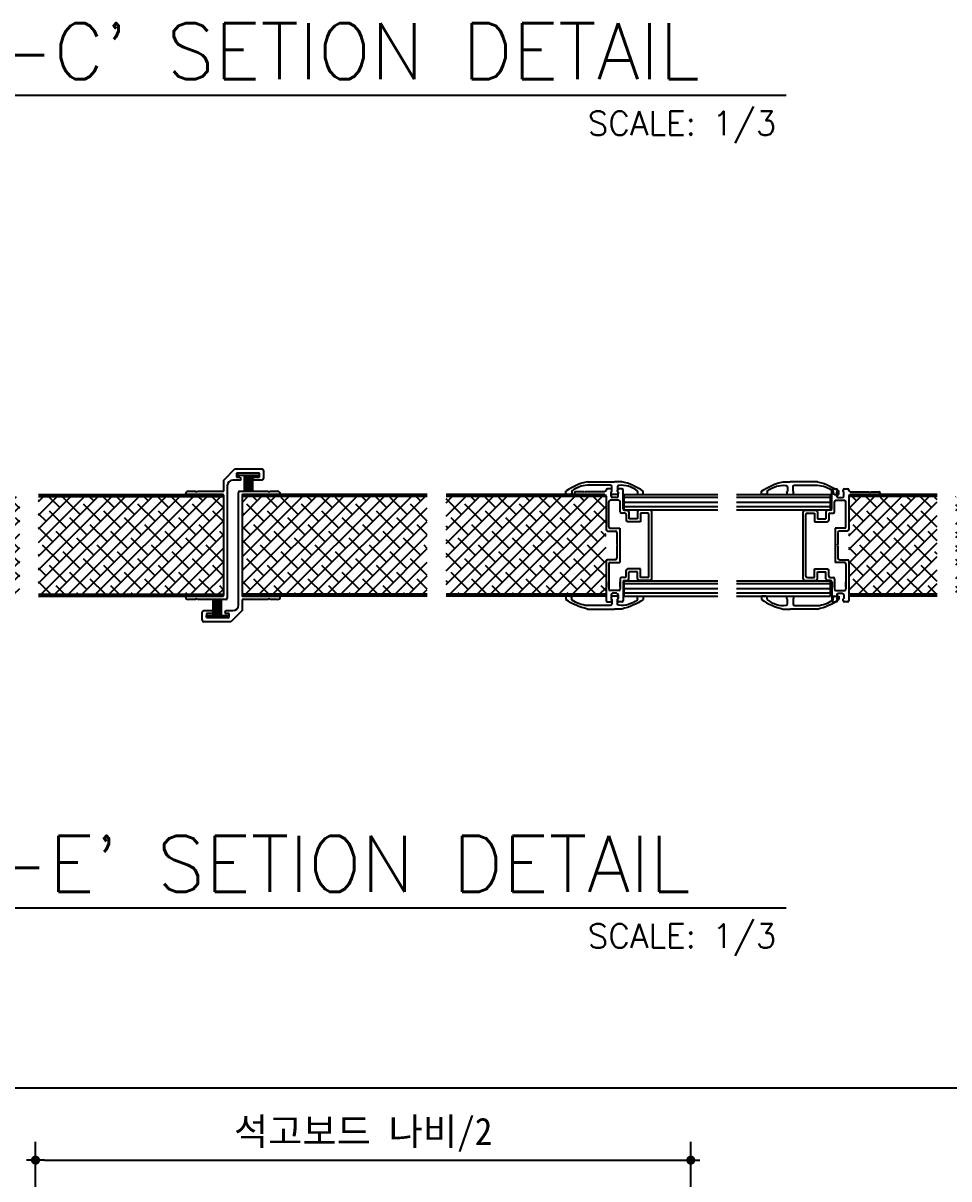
# Model space of a CAD drawing. Header units: millimetres. Extents: x 761574 to 813627, y -447408 to -384263.
# Drawn here: x 812849.3 to 813154.5, y -384984.8 to -384603.9 of the extents above; entities that cross this region are included whole.
import ezdxf
from ezdxf.enums import TextEntityAlignment as Align

# ---------------------------------------------------------------- set-up
doc = ezdxf.new("R2010")
doc.units = ezdxf.units.MM
doc.header["$LTSCALE"] = 500
doc.header["$PDMODE"] = 2
doc.linetypes.add('CENTER', pattern=[2, 1.25, -0.25, 0.25, -0.25])
doc.layers.get('Defpoints').update_dxf_attribs({"color": 8})
for name, color, linetype in [('5', 5, 'Continuous'), ('DIM', 7, 'Continuous'), ('DM', 4, 'Continuous'), ('FORM', 7, 'Continuous'), ('TEXT1', 2, 'Continuous'), ('크린판넬', 4, 'Continuous')]:
    doc.layers.add(name, color=color, linetype=linetype)
doc.styles.add('GHD', font='simple.shx', dxfattribs={"bigfont": 'whgtxt.shx'})
doc.styles.add('SIM', font='simplex')
doc.styles.add('돋움', font='')
doc.styles.get('돋움').set_extended_font_data('DotumChe')
doc.dimstyles.new('DIM270', dxfattribs={"dimscale": 3, "dimtxt": 3, "dimasz": 1, "dimexe": 2, "dimexo": 3, "dimgap": 1, "dimtad": 1, "dimtoh": 1, "dimdec": 0, "dimzin": 9, "dimdsep": 46, "dimtxsty": '돋움', "dimblk": 'dots', "dimcen": 0, "dimclrt": 3, "dimadec": 0, "dimazin": 0, "dimtm": 1e-09, "dimtfac": 1, "dimtdec": 0, "dimtix": 1, "dimtmove": 2, "dimatfit": 3, "dimldrblk": 'dots', "dimfxl": 0, "dimtolj": 1, "dimtzin": 0, "dimarcsym": 0})

# ---------------------------------------------------------------- blocks, each defined once
blk = doc.blocks.new('dots')
blk.add_line((-1, 0), (1, 0))
at = {"const_width": 0.5}
blk.add_lwpolyline([(-0.25, 0, 1), (0.25, 0, 1)], format="xyb", close=True, dxfattribs=at)
blk = doc.blocks.new('*D57')
at = {"layer": 'Defpoints', "color": 0, "linetype": 'ByBlock'}
for p in [(813069.39, -384978.59), (812853.39, -385007.59), (813069.39, -385007.59)]:
    blk.add_point(p, dxfattribs=at)
at = {"layer": 'TEXT1', "color": 0, "linetype": 'ByBlock', "lineweight": -2}
for p, q in [((812853.39, -384998.59), (812853.39, -384972.59)), ((813069.39, -384998.59), (813069.39, -384972.59)), ((812856.39, -384978.59), (813066.39, -384978.59))]:
    blk.add_line(p, q, dxfattribs=at)
at = {"layer": 'TEXT1', "color": 0, "linetype": 'ByBlock', "lineweight": -2, "xscale": 3, "yscale": 3, "zscale": 3, "rotation": 180}
blk.add_blockref('dots', (812853.39, -384978.59), dxfattribs=at)
at = {"layer": 'TEXT1', "color": 0, "linetype": 'ByBlock', "lineweight": -2, "xscale": 3, "yscale": 3, "zscale": 3}
blk.add_blockref('dots', (813069.39, -384978.59), dxfattribs=at)
at = {"layer": 'TEXT1', "color": 3, "linetype": 'ByBlock', "insert": (812961.39, -384970.19), "char_height": 9, "attachment_point": 5, "style": '돋움'}
blk.add_mtext('\\A1;석고보드 나비/2', dxfattribs=at)
blk = doc.blocks.new('f22')
at = {"color": 6}
for p, q in [((769.96, -22.5), (768.77, -22.5)), ((769.96, -24), (769.96, -22.5)), ((768.84, -24.5), (769.46, -24.5)), ((765.46, -30), (765.46, -32.5)), ((767.25, -31.5), (768.88, -31.5)), ((769.16, -31.3), (769.67, -31.3)), ((769.96, -31.59), (769.96, -33.41)), ((765.46, -42), (765.46, -32.5)), ((766.66, -34), (766.66, -42.03)), ((768.88, -33.5), (767.16, -33.5)), ((769.67, -33.7), (769.16, -33.7)), ((768.84, -47.5), (769.46, -47.5)), ((769.96, -48), (769.96, -49.5)), ((769.96, -49.5), (768.77, -49.5))]:
    blk.add_line(p, q, dxfattribs=at)
for centre, radius, start, end in [((786.95, -35.02), 22.08, 145.4398, 166.8483), ((769.46, -24), 0.5, 270, 0), ((775.8, -30.18), 9.09, 142.3955, 185.6503), ((768.84, -24.8), 0.3, 90, 144.913), ((767.25, -31), 0.5, 188.2369, 270), ((769.16, -31.59), 0.287, 90, 162.3697), ((769.67, -31.59), 0.287, 360, 90), ((767.16, -34), 0.5, 90, 180), ((769.16, -33.41), 0.287, 197.6303, 270), ((769.67, -33.41), 0.287, 270, 360), ((786.95, -36.98), 22.08, 193.1517, 214.5602), ((777.55, -41.09), 10.93, 184.9332, 214.9765), ((768.84, -47.2), 0.3, 212.24, 270), ((769.46, -48), 0.5, 0, 90)]:
    blk.add_arc(centre, radius, start, end, dxfattribs=at)

msp = doc.modelspace()

# ---------------------------------------------------------------- hatches: boundary and pattern name
at = {"layer": 'DM'}
h = msp.add_hatch(dxfattribs=at)
h.set_pattern_fill('ANSI38', color=33, style=0)
h.paths.add_polyline_path([(812654.99, -384759.86), (812680.12, -384759.86), (812680.12, -384792.12), (812654.99, -384792.12)])
h.paths.add_polyline_path([(812686.29, -384759.86), (812715.44, -384759.86), (812715.44, -384792.12), (812686.29, -384792.12)])
h.paths.add_polyline_path([(812795.48, -384759.86), (812848.21, -384759.86), (812848.21, -384792.12), (812795.48, -384792.12)])
h.paths.add_polyline_path([(812854.38, -384792.12), (812915.24, -384792.12), (812915.24, -384759.86), (812854.38, -384759.86)])
h.paths.add_polyline_path([(812921.68, -384759.86), (812982.54, -384759.86), (812982.54, -384792.12), (812921.68, -384792.12)])
h.paths.add_polyline_path([(812988.71, -384792.12), (813041.45, -384792.12), (813041.45, -384759.86), (812988.71, -384759.86)])
h.paths.add_polyline_path([(813121.48, -384759.86), (813150.63, -384759.86), (813150.63, -384792.12), (813121.48, -384792.12)])
h.paths.add_polyline_path([(813156.8, -384792.12), (813183.8, -384792.12), (813183.8, -384759.86), (813156.8, -384759.86)])

# ---------------------------------------------------------------- linework, layer by layer
at = {"color": 4}
for p, q in [((812915.43, -384754.48), (812919.11, -384750.8)), ((812919.11, -384750.8), (812928.08, -384750.8)), ((812927.2, -384752.18), (812919.66, -384752.18)), ((812919.66, -384752.18), (812919.66, -384753.56)), ((812927.2, -384752.18), (812919.96, -384752.18)), ((812927.2, -384753.56), (812927.2, -384752.18)), ((812928.58, -384751.29), (812928.58, -384753.98)), ((812915.43, -384758.15), (812915.43, -384754.48)), ((812920.67, -384754.48), (812918.46, -384754.48)), ((812919.66, -384753.56), (812920.67, -384753.56)), ((812925.36, -384753.56), (812927.2, -384753.56)), ((812928.08, -384754.48), (812925.36, -384754.48)), ((812902.83, -384759.26), (812902.83, -384759.07)), ((812903.75, -384758.15), (812906.23, -384758.15)), ((812906.23, -384758.15), (812906.51, -384758.43)), ((812906.51, -384758.43), (812906.79, -384758.15)), ((812906.79, -384758.15), (812915.43, -384758.15)), ((812916.62, -384756.31), (812916.62, -384793.37)), ((812920.3, -384795.67), (812920.3, -384758.61)), ((812920.76, -384758.15), (812930.14, -384758.15)), ((812921.5, -384759.44), (812921.5, -384792.54)), ((812930.14, -384758.15), (812930.41, -384758.43)), ((812930.41, -384758.43), (812930.69, -384758.15)), ((812930.69, -384758.15), (812933.17, -384758.15)), ((812934.09, -384759.07), (812934.09, -384759.26)), ((813031.08, -384758.79), (813031.08, -384758.79)), ((813031.08, -384758.79), (813031.08, -384759.26)), ((813031.08, -384759.26), (813040.98, -384759.26)), ((813034.14, -384758.31), (813031.55, -384758.31)), ((813034.38, -384758.55), (813034.14, -384758.31)), ((813034.61, -384758.31), (813034.38, -384758.55)), ((813040.98, -384758.31), (813034.61, -384758.31)), ((813041.45, -384757.84), (813041.45, -384757.84)), ((813041.45, -384759.73), (813041.45, -384770.81)), ((813042.86, -384757.37), (813041.92, -384757.37)), ((813043.14, -384759.73), (813043.14, -384758.43)), ((813043.33, -384758.24), (813043.33, -384757.84)), ((813045.22, -384758.24), (813045.22, -384757.84)), ((813045.41, -384759.73), (813045.41, -384758.43)), ((813046.63, -384757.37), (813045.69, -384757.37)), ((813046.63, -384757.37), (813045.69, -384757.37)), ((813047.1, -384763.97), (813047.1, -384757.84)), ((813047.1, -384763.03), (813047.1, -384757.84)), ((813115.83, -384763.97), (813115.83, -384757.84)), ((813115.83, -384763.03), (813115.83, -384757.84)), ((813116.3, -384757.37), (813117.24, -384757.37)), ((813116.3, -384757.37), (813117.24, -384757.37)), ((813117.52, -384759.73), (813117.52, -384758.43)), ((813117.71, -384758.24), (813117.71, -384757.84)), ((813119.6, -384758.24), (813119.6, -384757.84)), ((813119.79, -384759.73), (813119.79, -384758.43)), ((813120.07, -384757.37), (813121.01, -384757.37)), ((813121.48, -384757.84), (813121.48, -384757.84)), ((813121.48, -384759.73), (813121.48, -384770.81)), ((813121.95, -384758.31), (813128.32, -384758.31)), ((813131.85, -384759.26), (813121.95, -384759.26)), ((813128.32, -384758.31), (813128.55, -384758.55)), ((813128.55, -384758.55), (813128.79, -384758.31)), ((813128.79, -384758.31), (813131.38, -384758.31)), ((813131.85, -384758.79), (813131.85, -384758.79)), ((813131.85, -384758.79), (813131.85, -384759.26)), ((813042.39, -384769.86), (813042.39, -384761.61)), ((813043.14, -384761.14), (813042.86, -384761.14)), ((813045.69, -384761.14), (813043.14, -384761.14)), ((813044.94, -384760.2), (813043.62, -384760.2)), ((813046.16, -384764.91), (813046.16, -384761.61)), ((813116.77, -384764.91), (813116.77, -384761.61)), ((813117.24, -384761.14), (813119.79, -384761.14)), ((813118, -384760.2), (813119.32, -384760.2)), ((813119.79, -384761.14), (813120.07, -384761.14)), ((813120.54, -384769.86), (813120.54, -384761.61)), ((813047.58, -384765.39), (813046.63, -384765.39)), ((813047.58, -384764.44), (813048.52, -384764.44)), ((813048.05, -384765.86), (813048.05, -384767.74)), ((813048.99, -384764.91), (813048.99, -384767.27)), ((813051.82, -384767.27), (813048.99, -384767.27)), ((813051.82, -384764.91), (813051.82, -384767.27)), ((813056.06, -384764.44), (813052.29, -384764.44)), ((813055.12, -384765.39), (813052.76, -384765.39)), ((813052.76, -384765.39), (813052.76, -384768.21)), ((813055.59, -384786.13), (813055.59, -384765.86)), ((813056.53, -384787.07), (813056.53, -384764.91)), ((813106.4, -384787.07), (813106.4, -384764.91)), ((813106.87, -384764.44), (813110.64, -384764.44)), ((813107.34, -384786.13), (813107.34, -384765.86)), ((813107.81, -384765.39), (813110.17, -384765.39)), ((813110.17, -384765.39), (813110.17, -384768.21)), ((813111.11, -384764.91), (813111.11, -384767.27)), ((813111.11, -384767.27), (813113.94, -384767.27)), ((813113.94, -384764.91), (813113.94, -384767.27)), ((813115.36, -384764.44), (813114.41, -384764.44)), ((813114.88, -384765.86), (813114.88, -384767.74)), ((813115.36, -384765.39), (813116.3, -384765.39)), ((813041.92, -384771.28), (813044.56, -384771.28)), ((813042.86, -384770.34), (813045.97, -384770.34)), ((813045.97, -384770.34), (813045.97, -384781.65)), ((813052.76, -384768.21), (813048.52, -384768.21)), ((813110.17, -384768.21), (813114.41, -384768.21)), ((813116.96, -384770.34), (813116.96, -384781.65)), ((813120.07, -384770.34), (813116.96, -384770.34)), ((813121.01, -384771.28), (813118.37, -384771.28)), ((813045.03, -384771.75), (813045.03, -384775.76)), ((813045.03, -384772.34), (813045.03, -384775.71)), ((813117.9, -384771.75), (813117.9, -384775.76)), ((813117.9, -384772.34), (813117.9, -384775.71)), ((813045.03, -384775.76), (813045.27, -384775.99)), ((813045.27, -384775.99), (813045.03, -384776.23)), ((813045.03, -384776.23), (813045.03, -384780.23)), ((813117.9, -384775.76), (813117.67, -384775.99)), ((813117.67, -384775.99), (813117.9, -384776.23)), ((813117.9, -384776.23), (813117.9, -384780.23)), ((813041.45, -384781.18), (813041.45, -384794.14)), ((813044.56, -384780.71), (813041.92, -384780.71)), ((813042.39, -384782.12), (813042.39, -384790.37)), ((813042.86, -384781.65), (813045.97, -384781.65)), ((813120.07, -384781.65), (813116.96, -384781.65)), ((813118.37, -384780.71), (813121.01, -384780.71)), ((813120.54, -384782.12), (813120.54, -384790.37)), ((813121.48, -384781.18), (813121.48, -384794.14)), ((813048.05, -384786.13), (813048.05, -384784.24)), ((813052.76, -384783.77), (813048.52, -384783.77)), ((813051.82, -384784.71), (813048.99, -384784.71)), ((813048.99, -384787.07), (813048.99, -384784.71)), ((813051.82, -384787.07), (813051.82, -384784.71)), ((813052.76, -384786.6), (813052.76, -384783.77)), ((813110.17, -384783.77), (813114.41, -384783.77)), ((813110.17, -384786.6), (813110.17, -384783.77)), ((813111.11, -384784.71), (813113.94, -384784.71)), ((813111.11, -384787.07), (813111.11, -384784.71)), ((813113.94, -384787.07), (813113.94, -384784.71)), ((813114.88, -384786.13), (813114.88, -384784.24)), ((813042.39, -384789.78), (813042.39, -384788.01)), ((813046.16, -384787.07), (813046.16, -384790.37)), ((813046.16, -384789.78), (813046.16, -384788.01)), ((813047.58, -384786.6), (813046.63, -384786.6)), ((813047.1, -384788.01), (813047.1, -384794.14)), ((813047.1, -384788.96), (813047.1, -384794.14)), ((813047.58, -384787.54), (813048.52, -384787.54)), ((813056.06, -384787.54), (813052.29, -384787.54)), ((813055.12, -384786.6), (813052.76, -384786.6)), ((813106.87, -384787.54), (813110.64, -384787.54)), ((813107.81, -384786.6), (813110.17, -384786.6)), ((813115.36, -384787.54), (813114.41, -384787.54)), ((813115.36, -384786.6), (813116.3, -384786.6)), ((813115.83, -384788.01), (813115.83, -384794.14)), ((813115.83, -384788.96), (813115.83, -384794.14)), ((813116.77, -384787.07), (813116.77, -384790.37)), ((813116.77, -384789.78), (813116.77, -384788.01)), ((813120.54, -384789.78), (813120.54, -384788.01)), ((812902.83, -384792.91), (812902.83, -384792.73)), ((812906.23, -384793.83), (812903.75, -384793.83)), ((812906.51, -384793.55), (812906.23, -384793.83)), ((812906.79, -384793.83), (812906.51, -384793.55)), ((812916.16, -384793.83), (812906.79, -384793.83)), ((812921.5, -384793.83), (812921.5, -384797.51)), ((813041.45, -384794.14), (813041.45, -384794.14)), ((813043.14, -384790.84), (813042.86, -384790.84)), ((813045.69, -384790.84), (813043.14, -384790.84)), ((813043.14, -384792.26), (813043.14, -384793.55)), ((813043.33, -384794.14), (813043.33, -384793.74)), ((813044.94, -384791.78), (813043.62, -384791.78)), ((813045.22, -384793.74), (813045.22, -384794.14)), ((813045.41, -384792.26), (813045.41, -384793.55)), ((813117.24, -384790.84), (813119.79, -384790.84)), ((813117.52, -384792.26), (813117.52, -384793.55)), ((813117.71, -384793.74), (813117.71, -384794.14)), ((813118, -384791.78), (813119.32, -384791.78)), ((813119.6, -384794.14), (813119.6, -384793.74)), ((813119.79, -384790.84), (813120.07, -384790.84)), ((813119.79, -384792.26), (813119.79, -384793.55)), ((813121.48, -384794.14), (813121.48, -384794.14)), ((812908.85, -384797.51), (812911.57, -384797.51)), ((812916.26, -384797.51), (812918.46, -384797.51)), ((812921.5, -384797.51), (812917.82, -384801.19)), ((813041.92, -384794.61), (813042.86, -384794.61)), ((813046.63, -384794.61), (813045.69, -384794.61)), ((813046.63, -384794.61), (813045.69, -384794.61)), ((813116.3, -384794.61), (813117.24, -384794.61)), ((813116.3, -384794.61), (813117.24, -384794.61)), ((813121.01, -384794.61), (813120.07, -384794.61)), ((812908.35, -384800.69), (812908.35, -384798)), ((812917.82, -384801.19), (812908.85, -384801.19)), ((812911.57, -384798.43), (812909.73, -384798.43)), ((812909.73, -384798.43), (812909.73, -384799.81)), ((812909.73, -384799.81), (812917.27, -384799.81)), ((812917.27, -384798.43), (812916.26, -384798.43)), ((812917.27, -384799.81), (812917.27, -384798.43))]:
    msp.add_line(p, q, dxfattribs=at)
for p, q in [((812919.96, -384752.18), (812919.96, -384752.87)), ((812927.2, -384752.87), (812927.2, -384752.18)), ((812919.96, -384752.87), (812927.2, -384752.87)), ((812922.19, -384752.87), (812922.19, -384757.89)), ((812922.65, -384752.87), (812922.65, -384757.89)), ((812923.12, -384752.87), (812923.12, -384757.89)), ((812923.58, -384752.87), (812923.58, -384757.89)), ((812924.04, -384752.87), (812924.04, -384757.89)), ((812924.51, -384752.87), (812924.51, -384757.89)), ((812924.97, -384752.87), (812924.97, -384757.89)), ((812854.38, -384759.26), (812915.24, -384759.26)), ((812854.38, -384759.86), (812915.24, -384759.86)), ((812915.24, -384759.26), (812902.83, -384759.26)), ((812915.43, -384792.54), (812915.43, -384759.44)), ((812934.09, -384759.26), (812921.68, -384759.26)), ((812982.54, -384759.26), (812921.68, -384759.26)), ((812982.54, -384759.86), (812921.68, -384759.86)), ((813040.98, -384759.26), (812988.71, -384759.26)), ((813041.45, -384759.86), (812988.71, -384759.86)), ((813150.63, -384759.86), (813121.48, -384759.86)), ((813150.63, -384759.26), (813121.95, -384759.26)), ((812854.38, -384792.12), (812915.24, -384792.12)), ((812854.38, -384792.72), (812915.24, -384792.72)), ((812902.83, -384792.73), (812915.24, -384792.73)), ((812911.95, -384799.11), (812911.95, -384794.09)), ((812912.42, -384799.11), (812912.42, -384794.09)), ((812912.88, -384799.11), (812912.88, -384794.09)), ((812913.34, -384799.11), (812913.34, -384794.09)), ((812913.81, -384799.11), (812913.81, -384794.09)), ((812914.27, -384799.11), (812914.27, -384794.09)), ((812914.73, -384799.11), (812914.73, -384794.09)), ((812930.14, -384793.83), (812921.5, -384793.83)), ((812982.54, -384792.12), (812921.68, -384792.12)), ((812982.54, -384792.72), (812921.68, -384792.72)), ((812921.68, -384792.73), (812934.09, -384792.73)), ((812930.41, -384793.55), (812930.14, -384793.83)), ((812930.69, -384793.83), (812930.41, -384793.55)), ((812933.17, -384793.83), (812930.69, -384793.83)), ((812934.09, -384792.73), (812934.09, -384792.91)), ((813041.45, -384792.12), (812988.71, -384792.12)), ((813041.45, -384792.72), (812988.71, -384792.72)), ((813150.63, -384792.12), (813121.48, -384792.12)), ((813150.63, -384792.72), (813121.48, -384792.72)), ((812909.73, -384799.11), (812916.96, -384799.11)), ((812909.73, -384799.81), (812909.73, -384799.11)), ((812916.96, -384799.81), (812909.73, -384799.81)), ((812916.96, -384799.11), (812916.96, -384799.81))]:
    msp.add_line(p, q)
at = {"color": 0}
msp.add_line((811131.91, -384954.77), (813340.53, -384954.77), dxfattribs=at)
at = {"color": 4}
for centre, radius, start, end in [((812928.08, -384751.29), 0.496, 0, 90), ((812918.46, -384756.31), 1.84, 90, 180), ((812920.67, -384754.02), 0.46, 0, 90), ((812920.67, -384754.02), 0.46, 270, 0), ((812925.36, -384754.02), 0.46, 90, 180), ((812925.36, -384754.02), 0.46, 180, 270), ((812928.08, -384753.98), 0.496, 270, 0), ((812903.75, -384759.07), 0.919, 90, 180), ((812933.17, -384759.07), 0.919, 0, 90), ((813031.55, -384758.79), 0.471, 90, 180), ((813040.98, -384757.84), 0.471, 270, 0), ((813040.98, -384759.73), 0.471, 0, 90), ((813041.92, -384757.84), 0.471, 90, 180), ((813042.86, -384757.84), 0.471, 0, 90), ((813043.33, -384758.43), 0.189, 90, 180), ((813043.62, -384759.73), 0.471, 180, 270), ((813044.94, -384759.73), 0.471, 270, 360), ((813045.69, -384757.84), 0.471, 90, 180), ((813045.69, -384757.84), 0.471, 90, 180), ((813045.22, -384758.43), 0.189, 0, 90), ((813046.63, -384757.84), 0.471, 0, 90), ((813046.63, -384757.84), 0.471, 0, 90), ((813116.3, -384757.84), 0.471, 90, 180), ((813116.3, -384757.84), 0.471, 90, 180), ((813117.24, -384757.84), 0.471, 0, 90), ((813117.24, -384757.84), 0.471, 0, 90), ((813117.71, -384758.43), 0.189, 90, 180), ((813118, -384759.73), 0.471, 180, 270), ((813119.32, -384759.73), 0.471, 270, 0), ((813120.07, -384757.84), 0.471, 90, 180), ((813119.6, -384758.43), 0.189, 0, 90), ((813121.01, -384757.84), 0.471, 0, 90), ((813121.95, -384757.84), 0.471, 180, 270), ((813121.95, -384759.73), 0.471, 90, 180), ((813131.38, -384758.79), 0.471, 0, 90), ((813042.86, -384761.61), 0.471, 90, 180), ((813045.69, -384761.61), 0.471, 0, 90), ((813117.24, -384761.61), 0.471, 90, 180), ((813120.07, -384761.61), 0.471, 0, 90), ((813046.63, -384764.91), 0.471, 180, 270), ((813047.58, -384763.97), 0.471, 180, 270), ((813047.58, -384765.86), 0.471, 360, 90), ((813048.52, -384764.91), 0.471, 0, 90), ((813052.29, -384764.91), 0.471, 90, 180), ((813055.12, -384765.86), 0.471, 0, 90), ((813056.06, -384764.91), 0.471, 0, 90), ((813106.87, -384764.91), 0.471, 90, 180), ((813107.81, -384765.86), 0.471, 90, 180), ((813110.64, -384764.91), 0.471, 0, 90), ((813114.41, -384764.91), 0.471, 90, 180), ((813115.36, -384765.86), 0.471, 90, 180), ((813115.36, -384763.97), 0.471, 270, 0), ((813116.3, -384764.91), 0.471, 270, 0), ((813041.92, -384770.81), 0.471, 180, 270), ((813042.86, -384769.86), 0.471, 180, 270), ((813044.56, -384771.75), 0.471, 0, 90), ((813048.52, -384767.74), 0.471, 180, 270), ((813114.41, -384767.74), 0.471, 270, 0), ((813118.37, -384771.75), 0.471, 90, 180), ((813120.07, -384769.86), 0.471, 270, 0), ((813121.01, -384770.81), 0.471, 270, 0), ((813041.92, -384781.18), 0.471, 90, 180), ((813042.86, -384782.12), 0.471, 90, 180), ((813044.56, -384780.23), 0.471, 270, 0), ((813118.37, -384780.23), 0.471, 180, 270), ((813120.07, -384782.12), 0.471, 0, 90), ((813121.01, -384781.18), 0.471, 0, 90), ((813047.58, -384786.13), 0.471, 270, 0), ((813047.58, -384786.13), 0.471, 270, 0), ((813048.52, -384784.24), 0.471, 90, 180), ((813055.12, -384786.13), 0.471, 270, 0), ((813107.81, -384786.13), 0.471, 180, 270), ((813114.41, -384784.24), 0.471, 360, 90), ((813115.36, -384786.13), 0.471, 180, 270), ((813115.36, -384786.13), 0.471, 180, 270), ((813042.86, -384790.37), 0.471, 180, 270), ((813045.69, -384790.37), 0.471, 270, 0), ((813046.63, -384787.07), 0.471, 90, 180), ((813047.58, -384788.01), 0.471, 90, 180), ((813048.52, -384787.07), 0.471, 270, 0), ((813052.29, -384787.07), 0.471, 180, 270), ((813056.06, -384787.07), 0.471, 270, 0), ((813106.87, -384787.07), 0.471, 180, 270), ((813110.64, -384787.07), 0.471, 270, 0), ((813114.41, -384787.07), 0.471, 180, 270), ((813115.36, -384788.01), 0.471, 0, 90), ((813116.3, -384787.07), 0.471, 0, 90), ((813117.24, -384790.37), 0.471, 180, 270), ((813120.07, -384790.37), 0.471, 270, 0), ((812903.75, -384792.91), 0.919, 180, 270), ((813041.92, -384794.14), 0.471, 180, 270), ((813042.86, -384794.14), 0.471, 270, 0), ((813043.62, -384792.26), 0.471, 90, 180), ((813043.33, -384793.55), 0.189, 180, 270.0001), ((813044.94, -384792.26), 0.471, 0, 90), ((813045.22, -384793.55), 0.189, 270, 360), ((813045.69, -384794.14), 0.471, 180, 270), ((813045.69, -384794.14), 0.471, 180, 270), ((813046.63, -384794.14), 0.471, 270, 0), ((813046.63, -384794.14), 0.471, 270, 0), ((813116.3, -384794.14), 0.471, 180, 270), ((813116.3, -384794.14), 0.471, 180, 270), ((813117.24, -384794.14), 0.471, 270, 0), ((813117.24, -384794.14), 0.471, 270, 0), ((813118, -384792.26), 0.471, 90, 180), ((813117.71, -384793.55), 0.189, 180, 270), ((813119.32, -384792.26), 0.471, 360, 90), ((813119.6, -384793.55), 0.189, 269.9999, 360), ((813120.07, -384794.14), 0.471, 180, 270), ((813121.01, -384794.14), 0.471, 270, 360), ((812908.85, -384798), 0.496, 90, 180), ((812911.57, -384797.97), 0.46, 0, 90), ((812911.57, -384797.97), 0.46, 270, 0), ((812916.26, -384797.97), 0.46, 90, 180), ((812916.26, -384797.97), 0.46, 180, 270), ((812918.46, -384795.67), 1.84, 270, 0), ((812908.85, -384800.69), 0.496, 180, 270)]:
    msp.add_arc(centre, radius, start, end, dxfattribs=at)
for centre, radius, start, end in [((812915.24, -384759.44), 0.184, 0, 90), ((812920.76, -384758.61), 0.46, 90, 180), ((812921.68, -384759.44), 0.184, 90, 180), ((812915.24, -384792.54), 0.184, 270, 0), ((812916.16, -384793.37), 0.46, 270, 0), ((812921.68, -384792.54), 0.184, 180, 270), ((812933.17, -384792.91), 0.919, 270, 0)]:
    msp.add_arc(centre, radius, start, end)
at = {"layer": '5', "linetype": 'CENTER'}
for p, q in [((813078.34, -384760.27), (813047.44, -384760.27)), ((813078.34, -384763.27), (813047.44, -384763.27)), ((813115.41, -384760.27), (813084.51, -384760.27)), ((813115.41, -384763.27), (813084.51, -384763.27)), ((813078.34, -384788.71), (813047.44, -384788.71)), ((813115.41, -384788.71), (813084.51, -384788.71)), ((813078.34, -384791.71), (813047.44, -384791.71)), ((813115.41, -384791.71), (813084.51, -384791.71))]:
    msp.add_line(p, q, dxfattribs=at)
at = {"layer": 'DIM', "color": 8, "linetype": 'Continuous'}
for p, q in [((813047.44, -384761.77), (813078.34, -384761.77)), ((813084.51, -384761.77), (813115.41, -384761.77)), ((813047.44, -384790.21), (813078.34, -384790.21)), ((813084.51, -384790.21), (813115.41, -384790.21))]:
    msp.add_line(p, q, dxfattribs=at)
at = {"layer": 'FORM', "color": 3}
for p, q in [((812750.09, -384627.65), (813100.85, -384627.65)), ((812750.09, -384895.45), (813100.85, -384895.45))]:
    msp.add_line(p, q, dxfattribs=at)
at = {"layer": '크린판넬', "linetype": 'Continuous'}
for p, q in [((813047.44, -384764.29), (813047.44, -384759.25)), ((813047.44, -384759.25), (813078.34, -384759.25)), ((813084.51, -384759.25), (813115.41, -384759.25)), ((813115.41, -384764.29), (813115.41, -384759.25)), ((813047.44, -384764.29), (813078.34, -384764.29)), ((813084.51, -384764.29), (813115.41, -384764.29)), ((813047.44, -384792.73), (813047.44, -384787.68)), ((813047.44, -384787.68), (813078.34, -384787.68)), ((813084.51, -384787.68), (813115.41, -384787.68)), ((813115.41, -384792.73), (813115.41, -384787.68)), ((813047.44, -384792.73), (813078.34, -384792.73)), ((813084.51, -384792.73), (813115.41, -384792.73))]:
    msp.add_line(p, q, dxfattribs=at)

# ---------------------------------------------------------------- block references
at = {"color": 0, "linetype": 'ByBlock', "yscale": 0.9428169014069048, "zscale": 0.9428169014069048}
for p, xscale, rotation in [((813074.92, -384033.33), 0.9428169014069048, 270), ((813071.52, -384033.33), -0.9428169014069048, 90), ((813074.92, -385518.66), -0.9428169014069048, 270), ((813071.52, -385518.66), 0.9428169014069048, 90.00000000000001)]:
    msp.add_blockref('f22', p, dxfattribs=dict(at, xscale=xscale, rotation=rotation))

# ---------------------------------------------------------------- texts
at = {"layer": 'FORM', "color": 4, "style": 'GHD'}
for s, p in [("C-C' SETION DETAIL", (812822.16, -384622.37)), ("E-E' SETION DETAIL", (812822.16, -384890.17))]:
    msp.add_text(s, height=18.48, dxfattribs=at).set_placement(p)
at = {"layer": 'FORM', "color": 2, "style": 'SIM'}
for p in [(813097.56, -384632.93), (813097.56, -384900.73)]:
    msp.add_text('SCALE: 1/3', height=7.92, dxfattribs=at).set_placement(p, align=Align.TOP_RIGHT)

# ---------------------------------------------------------------- dimensions: what is measured, and where the dimension line sits
at = {"layer": 'TEXT1', "color": 7, "linetype": 'ByBlock'}
dim = msp.add_aligned_dim(p1=(812853.39, -385007.59), p2=(813069.39, -385007.59), distance=28.99, text='석고보드 나비/2', dimstyle='DIM270', dxfattribs=at)
dim.commit()
dim.dimension.update_dxf_attribs({"geometry": '*D57', "text_midpoint": (812961.39, -384970.19)})

doc.saveas('drawing.dxf')
